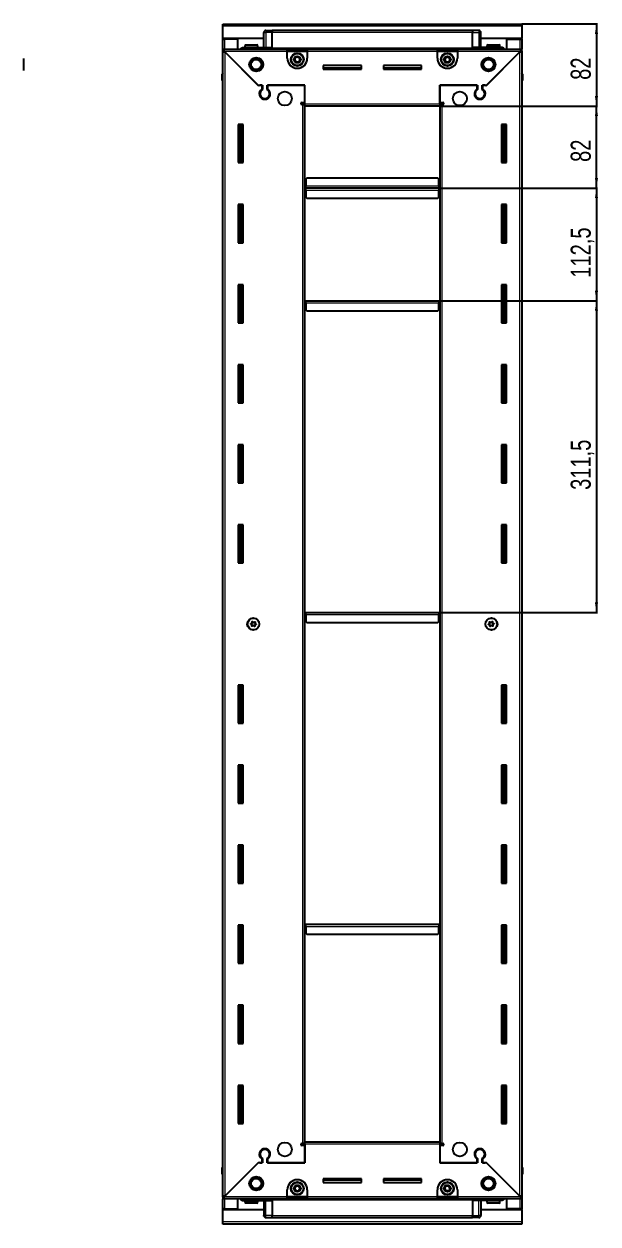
# Model space of a CAD drawing. Header units: millimetres. Extents: x 1770 to 5230, y -1720 to 2043.
# Drawn here: x 4656 to 5230, y 683 to 1882 of the extents above; entities that cross this region are included whole.
import ezdxf

# ---------------------------------------------------------------- set-up
doc = ezdxf.new("R2010")
doc.units = ezdxf.units.MM
doc.layers.add('FORMAT', color=7, linetype='Continuous')
doc.styles.add('SLDTEXTSTYLE0', font='TXT', dxfattribs={"width": 0.75})
doc.dimstyles.new('SLDDIMSTYLE0', dxfattribs={"dimtxt": 20, "dimasz": 10, "dimexe": 0, "dimexo": 0.0625, "dimgap": 5, "dimtad": 2, "dimdec": 1, "dimrnd": 1e-09, "dimzin": 12, "dimdsep": 46, "dimtxsty": 'SLDTEXTSTYLE0', "dimsah": 1, "dimcen": 0.09, "dimadec": 0, "dimazin": 3, "dimtfac": 1, "dimtofl": 0, "dimtmove": 0, "dimatfit": 3, "dimfxl": 0, "dimfrac": 2, "dimtolj": 1, "dimtzin": 12, "dimarcsym": 0})

# ---------------------------------------------------------------- blocks, each defined once
blk = doc.blocks.new('_D_6')
at = {"layer": 'FORMAT'}
for p, q in [((5153.6, 1882.1), (5229, 1882.1)), ((5228, 1882.1), (5228, 1800.1)), ((5071.6, 1800.1), (5229, 1800.1))]:
    blk.add_line(p, q, dxfattribs=at)
for points in [[(5228, 1882.1), (5226.5, 1872.1), (5229.6, 1872.1)], [(5228, 1800.1), (5229.6, 1810.1), (5226.5, 1810.1)]]:
    blk.add_solid(points, dxfattribs=at)
at = {"layer": 'FORMAT', "insert": (5202.3, 1826.3), "char_height": 20, "attachment_point": 1, "rotation": 90, "style": 'SLDTEXTSTYLE0'}
blk.add_mtext('82', dxfattribs=at)
blk = doc.blocks.new('_D_7')
at = {"layer": 'FORMAT'}
for p, q in [((5071.6, 1800.1), (5229, 1800.1)), ((5228, 1718.1), (5228, 1800.1)), ((5070.6, 1718.1), (5229, 1718.1))]:
    blk.add_line(p, q, dxfattribs=at)
for points in [[(5228, 1800.1), (5226.5, 1790.1), (5229.6, 1790.1)], [(5228, 1718.1), (5229.6, 1728.1), (5226.5, 1728.1)]]:
    blk.add_solid(points, dxfattribs=at)
at = {"layer": 'FORMAT', "insert": (5202.3, 1744.3), "char_height": 20, "attachment_point": 1, "rotation": 90, "style": 'SLDTEXTSTYLE0'}
blk.add_mtext('82', dxfattribs=at)
blk = doc.blocks.new('_D_8')
at = {"layer": 'FORMAT'}
for p, q in [((5070.6, 1718.1), (5229, 1718.1)), ((5228, 1718.1), (5228, 1605.6)), ((5070.6, 1605.6), (5229, 1605.6))]:
    blk.add_line(p, q, dxfattribs=at)
for points in [[(5228, 1718.1), (5226.5, 1708.1), (5229.6, 1708.1)], [(5228, 1605.6), (5229.6, 1615.6), (5226.5, 1615.6)]]:
    blk.add_solid(points, dxfattribs=at)
at = {"layer": 'FORMAT', "insert": (5202.3, 1628.6), "char_height": 20, "attachment_point": 1, "rotation": 90, "style": 'SLDTEXTSTYLE0'}
blk.add_mtext('112,5', dxfattribs=at)
blk = doc.blocks.new('_D_9')
at = {"layer": 'FORMAT'}
for p, q in [((5070.6, 1605.6), (5229, 1605.6)), ((5228, 1605.6), (5228, 1294.1)), ((5070.6, 1294.1), (5229, 1294.1))]:
    blk.add_line(p, q, dxfattribs=at)
for points in [[(5228, 1605.6), (5226.5, 1595.6), (5229.6, 1595.6)], [(5228, 1294.1), (5229.6, 1304.1), (5226.5, 1304.1)]]:
    blk.add_solid(points, dxfattribs=at)
at = {"layer": 'FORMAT', "insert": (5202.3, 1416.6), "char_height": 20, "attachment_point": 1, "rotation": 90, "style": 'SLDTEXTSTYLE0'}
blk.add_mtext('311,5', dxfattribs=at)

msp = doc.modelspace()

# ---------------------------------------------------------------- linework, layer by layer
at = {"color": 7, "linetype": 'Continuous', "lineweight": 25}
for p, q in [((4854.55, 1879.99), (4854.55, 1882.09)), ((4854.55, 1882.09), (5153.55, 1882.09)), ((4854.55, 1867.59), (4854.55, 1879.99)), ((4895.55, 1858.59), (4895.55, 1873.59)), ((4896.22, 1875.09), (4896.22, 1875.09)), ((4897.55, 1875.59), (4904.05, 1875.59)), ((4897.55, 1875.59), (4904.05, 1875.59)), ((4904.05, 1875.59), (4904.05, 1875.59)), ((4904.05, 1875.59), (4904.05, 1875.59)), ((4904.05, 1875.59), (4904.05, 1873.59)), ((5104.05, 1875.44), (4904.05, 1875.44)), ((4904.05, 1858.59), (4904.05, 1873.59)), ((5104.05, 1875.59), (5104.05, 1875.59)), ((5110.55, 1875.59), (5104.05, 1875.59)), ((5110.55, 1875.59), (5104.05, 1875.59)), ((5104.05, 1875.59), (5104.05, 1873.59)), ((5104.05, 1858.59), (5104.05, 1873.59)), ((5112.55, 1873.59), (5112.55, 1873.59)), ((5112.55, 1858.59), (5112.55, 1873.59)), ((5153.55, 1882.09), (5153.55, 1879.99)), ((5153.55, 1879.99), (5153.55, 1867.59)), ((4895.55, 1867.59), (4854.55, 1867.59)), ((4854.55, 1867.09), (4854.55, 1867.59)), ((4854.55, 1867.09), (4856.65, 1867.09)), ((4854.55, 1856.84), (4854.55, 1867.09)), ((4856.05, 1867.09), (4856.05, 1867.59)), ((4869.55, 1867.09), (4856.65, 1867.09)), ((4869.55, 1856.84), (4869.55, 1867.09)), ((4875.05, 1858.59), (4904.05, 1858.59)), ((4876.55, 1860.49), (4876.55, 1858.59)), ((4877.35, 1861.29), (4888.75, 1861.29)), ((4889.55, 1858.59), (4889.55, 1860.49)), ((4903.97, 1856.84), (4904.05, 1858.56)), ((4904.05, 1858.59), (4904.05, 1858.09)), ((5104.05, 1858.59), (5104.05, 1858.09)), ((5133.05, 1858.59), (5104.05, 1858.59)), ((5104.05, 1858.56), (5104.12, 1856.84)), ((5153.55, 1867.59), (5112.55, 1867.59)), ((5118.55, 1860.49), (5118.55, 1858.59)), ((5119.35, 1861.29), (5130.75, 1861.29)), ((5131.55, 1858.59), (5131.55, 1860.49)), ((5138.55, 1856.84), (5138.55, 1867.09)), ((5138.55, 1867.09), (5151.45, 1867.09)), ((5151.45, 1867.09), (5153.55, 1867.09)), ((5152.05, 1867.09), (5152.05, 1867.59)), ((5153.55, 1867.09), (5153.55, 1867.59)), ((5153.55, 1867.09), (5153.55, 1856.84)), ((4655.87, 1835.59), (4655.87, 1847.59)), ((4854.55, 1855.34), (4854.55, 1856.84)), ((4854.55, 1856.84), (4855.55, 1856.84)), ((4854.55, 1854.84), (4854.55, 1855.34)), ((4854.55, 1855.34), (4855.55, 1855.34)), ((4854.55, 710.34), (4854.55, 1854.84)), ((4856.05, 1854.84), (4854.55, 1854.84)), ((4855.55, 1855.34), (4855.55, 1856.84)), ((4855.55, 1856.84), (4919.05, 1856.84)), ((4856.15, 1854.74), (4890.05, 1820.84)), ((4890.75, 1820.14), (4856.65, 1854.24)), ((4904.05, 1857.44), (5104.05, 1857.44)), ((4919.05, 1854.74), (4919.05, 1856.84)), ((4919.05, 1856.84), (4939.05, 1856.84)), ((4919.05, 1855.34), (4939.05, 1855.34)), ((4919.05, 1847.84), (4919.05, 1854.74)), ((4939.05, 1856.84), (5069.05, 1856.84)), ((4939.05, 1856.84), (4939.05, 1854.74)), ((4939.05, 1854.74), (4939.05, 1847.84)), ((5069.05, 1854.74), (5069.05, 1856.84)), ((5069.05, 1856.84), (5089.05, 1856.84)), ((5069.05, 1855.34), (5089.05, 1855.34)), ((5069.05, 1847.84), (5069.05, 1854.74)), ((5089.05, 1856.84), (5152.55, 1856.84)), ((5089.05, 1856.84), (5089.05, 1854.74)), ((5089.05, 1854.74), (5089.05, 1847.84)), ((5151.45, 1854.24), (5117.35, 1820.14)), ((5118.05, 1820.84), (5151.95, 1854.74)), ((5152.05, 1854.84), (5153.55, 1854.84)), ((5152.55, 1855.34), (5152.55, 1856.84)), ((5152.55, 1856.84), (5153.55, 1856.84)), ((5152.55, 1855.34), (5153.55, 1855.34)), ((5153.55, 1855.34), (5153.55, 1856.84)), ((5153.55, 1855.34), (5153.55, 1854.84)), ((5153.55, 1854.84), (5153.55, 710.34)), ((4993.05, 1840.59), (4955.05, 1840.59)), ((4955.05, 1840.59), (4955.05, 1837.09)), ((4993.05, 1837.84), (4955.05, 1837.84)), ((4955.05, 1837.09), (4993.05, 1837.09)), ((4993.05, 1837.09), (4993.05, 1840.59)), ((5053.05, 1840.59), (5015.05, 1840.59)), ((5015.05, 1840.59), (5015.05, 1837.09)), ((5053.05, 1837.84), (5015.05, 1837.84)), ((5015.05, 1837.09), (5053.05, 1837.09)), ((5053.05, 1837.09), (5053.05, 1840.59)), ((4854.05, 1832.09), (4854.05, 1825.59)), ((4854.05, 1825.59), (4854.05, 1832.09)), ((4854.05, 1825.59), (4854.05, 1825.59)), ((4854.55, 1825.59), (4854.05, 1825.59)), ((4854.2, 1825.59), (4854.2, 739.59)), ((5153.55, 1833.42), (5153.55, 1833.42)), ((5153.55, 1825.59), (5154.05, 1825.59)), ((5153.9, 739.59), (5153.9, 1825.59)), ((5154.05, 1832.09), (5154.05, 1825.59)), ((5154.05, 1825.59), (5154.05, 1832.09)), ((5154.05, 1825.59), (5154.05, 1825.59)), ((5154.05, 1825.59), (5154.05, 1825.59)), ((4890.05, 1820.84), (4894.25, 1820.84)), ((4891.45, 1820.84), (4890.75, 1820.14)), ((4893.55, 1820.84), (4891.45, 1820.84)), ((4893.55, 1820.84), (4893.55, 1816.95)), ((4894.25, 1820.84), (4894.25, 1816.56)), ((4898.85, 1820.84), (4936.55, 1820.84)), ((4898.85, 1816.56), (4898.85, 1820.84)), ((4899.55, 1816.95), (4899.55, 1820.84)), ((4936.55, 1820.84), (4899.55, 1820.84)), ((4936.55, 1803.59), (4936.55, 1820.84)), ((4936.55, 1802.19), (4936.55, 1820.84)), ((5071.55, 1820.84), (5071.55, 1803.59)), ((5108.55, 1820.84), (5071.55, 1820.84)), ((5071.55, 1820.84), (5109.25, 1820.84)), ((5071.55, 1802.19), (5071.55, 1820.84)), ((5108.55, 1820.84), (5108.55, 1816.95)), ((5109.25, 1820.84), (5109.25, 1816.56)), ((5113.85, 1820.84), (5118.05, 1820.84)), ((5113.85, 1816.56), (5113.85, 1820.84)), ((5116.65, 1820.84), (5114.55, 1820.84)), ((5114.55, 1816.95), (5114.55, 1820.84)), ((5117.35, 1820.14), (5116.65, 1820.84)), ((4894.55, 1807.98), (4894.55, 1807.22)), ((4933.7, 1803.59), (4936.55, 1803.59)), ((4934.45, 1801.59), (4933.7, 1801.59)), ((4934.45, 1801.59), (4936.55, 1801.59)), ((4936.55, 1802.59), (4934.55, 1802.59)), ((4934.55, 1802.59), (4934.55, 1801.59)), ((4936.55, 1800.09), (4936.55, 1802.19)), ((4936.55, 765.09), (4936.55, 1800.09)), ((5071.55, 1800.09), (4936.55, 1800.09)), ((5071.55, 1803.59), (5074.4, 1803.59)), ((5073.55, 1802.59), (5071.55, 1802.59)), ((5071.55, 1802.19), (5071.55, 1800.09)), ((5071.55, 1801.59), (5073.65, 1801.59)), ((5071.55, 1800.09), (5071.55, 765.09)), ((5073.55, 1801.59), (5073.55, 1802.59)), ((5074.4, 1801.59), (5073.65, 1801.59)), ((5113.55, 1807.98), (5113.55, 1807.22)), ((4875.05, 1781.59), (4870.05, 1781.59)), ((4870.05, 1781.59), (4870.05, 1743.59)), ((4872.2, 1743.59), (4872.2, 1781.59)), ((4873.99, 1743.59), (4873.99, 1781.59)), ((4874.02, 1743.59), (4874.02, 1781.59)), ((4875.05, 1743.59), (4875.05, 1781.59)), ((5133.05, 1781.59), (5133.05, 1743.59)), ((5138.05, 1781.59), (5133.05, 1781.59)), ((5134.07, 1781.59), (5134.07, 1743.59)), ((5134.1, 1781.59), (5134.1, 1743.59)), ((5135.9, 1781.59), (5135.9, 1743.59)), ((5138.05, 1743.59), (5138.05, 1781.59)), ((4870.05, 1743.59), (4875.05, 1743.59)), ((5133.05, 1743.59), (5138.05, 1743.59)), ((4938.55, 1728.09), (4937.55, 1727.09)), ((4937.55, 1727.09), (4937.55, 1720.19)), ((5069.55, 1728.09), (4938.55, 1728.09)), ((5070.55, 1727.09), (5069.55, 1728.09)), ((5070.55, 1720.19), (5070.55, 1727.09)), ((4937.3, 1718.09), (4936.55, 1718.09)), ((4937.55, 1720.94), (4937.3, 1720.94)), ((4937.3, 1720.94), (4937.3, 1718.09)), ((4937.3, 1718.09), (4937.3, 1715.24)), ((4937.3, 1715.24), (4937.55, 1715.24)), ((4937.55, 1718.09), (4937.55, 1720.19)), ((4937.55, 1715.99), (4937.55, 1718.09)), ((5070.55, 1718.09), (4937.55, 1718.09)), ((4937.55, 1715.99), (4937.55, 1709.09)), ((5070.8, 1720.94), (5070.55, 1720.94)), ((5070.55, 1720.19), (5070.55, 1718.09)), ((5070.55, 1718.09), (5070.55, 1715.99)), ((5070.55, 1709.09), (5070.55, 1715.99)), ((5070.55, 1715.24), (5070.8, 1715.24)), ((5070.8, 1718.09), (5070.8, 1720.94)), ((5070.8, 1715.24), (5070.8, 1718.09)), ((5071.55, 1718.09), (5070.8, 1718.09)), ((4937.55, 1709.09), (4938.55, 1708.09)), ((4938.55, 1708.09), (5069.55, 1708.09)), ((5069.55, 1708.09), (5070.55, 1709.09)), ((4875.05, 1701.59), (4870.05, 1701.59)), ((4870.05, 1701.59), (4870.05, 1663.59)), ((4872.2, 1663.59), (4872.2, 1701.59)), ((4873.99, 1663.59), (4873.99, 1701.59)), ((4874.02, 1663.59), (4874.02, 1701.59)), ((4875.05, 1663.59), (4875.05, 1701.59)), ((5133.05, 1701.59), (5133.05, 1663.59)), ((5138.05, 1701.59), (5133.05, 1701.59)), ((5134.07, 1701.59), (5134.07, 1663.59)), ((5134.1, 1701.59), (5134.1, 1663.59)), ((5135.9, 1701.59), (5135.9, 1663.59)), ((5138.05, 1663.59), (5138.05, 1701.59)), ((4870.05, 1663.59), (4875.05, 1663.59)), ((5133.05, 1663.59), (5138.05, 1663.59)), ((4875.05, 1621.59), (4870.05, 1621.59)), ((4870.05, 1621.59), (4870.05, 1583.59)), ((4872.2, 1583.59), (4872.2, 1621.59)), ((4873.99, 1583.59), (4873.99, 1621.59)), ((4874.02, 1583.59), (4874.02, 1621.59)), ((4875.05, 1583.59), (4875.05, 1621.59)), ((5133.05, 1621.59), (5133.05, 1583.59)), ((5138.05, 1621.59), (5133.05, 1621.59)), ((5134.07, 1621.59), (5134.07, 1583.59)), ((5134.1, 1621.59), (5134.1, 1583.59)), ((5135.9, 1621.59), (5135.9, 1583.59)), ((5138.05, 1583.59), (5138.05, 1621.59)), ((4936.55, 1605.59), (4937.3, 1605.59)), ((4937.3, 1605.59), (4937.3, 1602.74)), ((4937.3, 1602.74), (4937.55, 1602.74)), ((4937.55, 1603.49), (4937.55, 1605.59)), ((4937.55, 1605.59), (5070.55, 1605.59)), ((4937.55, 1603.49), (4937.55, 1596.59)), ((4937.55, 1596.59), (4938.55, 1595.59)), ((4938.55, 1595.59), (5069.55, 1595.59)), ((5069.55, 1595.59), (5070.55, 1596.59)), ((5070.55, 1605.59), (5070.55, 1603.49)), ((5070.55, 1596.59), (5070.55, 1603.49)), ((5070.55, 1602.74), (5070.8, 1602.74)), ((5070.8, 1602.74), (5070.8, 1605.59)), ((5070.8, 1605.59), (5071.55, 1605.59)), ((4870.05, 1583.59), (4875.05, 1583.59)), ((5133.05, 1583.59), (5138.05, 1583.59)), ((4875.05, 1541.59), (4870.05, 1541.59)), ((4870.05, 1541.59), (4870.05, 1503.59)), ((4872.2, 1503.59), (4872.2, 1541.59)), ((4873.99, 1503.59), (4873.99, 1541.59)), ((4874.02, 1503.59), (4874.02, 1541.59)), ((4875.05, 1503.59), (4875.05, 1541.59)), ((5133.05, 1541.59), (5133.05, 1503.59)), ((5138.05, 1541.59), (5133.05, 1541.59)), ((5134.07, 1541.59), (5134.07, 1503.59)), ((5134.1, 1541.59), (5134.1, 1503.59)), ((5135.9, 1541.59), (5135.9, 1503.59)), ((5138.05, 1503.59), (5138.05, 1541.59)), ((4870.05, 1503.59), (4875.05, 1503.59)), ((5133.05, 1503.59), (5138.05, 1503.59)), ((4875.05, 1461.59), (4870.05, 1461.59)), ((4870.05, 1461.59), (4870.05, 1423.59)), ((4872.2, 1423.59), (4872.2, 1461.59)), ((4873.99, 1423.59), (4873.99, 1461.59)), ((4874.02, 1423.59), (4874.02, 1461.59)), ((4875.05, 1423.59), (4875.05, 1461.59)), ((5133.05, 1461.59), (5133.05, 1423.59)), ((5138.05, 1461.59), (5133.05, 1461.59)), ((5134.07, 1461.59), (5134.07, 1423.59)), ((5134.1, 1461.59), (5134.1, 1423.59)), ((5135.9, 1461.59), (5135.9, 1423.59)), ((5138.05, 1423.59), (5138.05, 1461.59)), ((4870.05, 1423.59), (4875.05, 1423.59)), ((5133.05, 1423.59), (5138.05, 1423.59)), ((4875.05, 1381.59), (4870.05, 1381.59)), ((4870.05, 1381.59), (4870.05, 1343.59)), ((4872.2, 1343.59), (4872.2, 1381.59)), ((4873.99, 1343.59), (4873.99, 1381.59)), ((4874.02, 1343.59), (4874.02, 1381.59)), ((4875.05, 1343.59), (4875.05, 1381.59)), ((5133.05, 1381.59), (5133.05, 1343.59)), ((5138.05, 1381.59), (5133.05, 1381.59)), ((5134.07, 1381.59), (5134.07, 1343.59)), ((5134.1, 1381.59), (5134.1, 1343.59)), ((5135.9, 1381.59), (5135.9, 1343.59)), ((5138.05, 1343.59), (5138.05, 1381.59)), ((4870.05, 1343.59), (4875.05, 1343.59)), ((5133.05, 1343.59), (5138.05, 1343.59)), ((4936.55, 1294.09), (4937.3, 1294.09)), ((4937.3, 1294.09), (4937.3, 1291.24)), ((4937.3, 1291.24), (4937.55, 1291.24)), ((4937.55, 1291.99), (4937.55, 1294.09)), ((4937.55, 1294.09), (5070.55, 1294.09)), ((4937.55, 1291.99), (4937.55, 1285.09)), ((4937.55, 1285.09), (4938.55, 1284.09)), ((4938.55, 1284.09), (5069.55, 1284.09)), ((5069.55, 1284.09), (5070.55, 1285.09)), ((5070.55, 1294.09), (5070.55, 1291.99)), ((5070.55, 1285.09), (5070.55, 1291.99)), ((5070.55, 1291.24), (5070.8, 1291.24)), ((5070.8, 1291.24), (5070.8, 1294.09)), ((5070.8, 1294.09), (5071.55, 1294.09)), ((4875.05, 1221.59), (4870.05, 1221.59)), ((4870.05, 1221.59), (4870.05, 1183.59)), ((4872.2, 1183.59), (4872.2, 1221.59)), ((4873.99, 1183.59), (4873.99, 1221.59)), ((4874.02, 1183.59), (4874.02, 1221.59)), ((4875.05, 1183.59), (4875.05, 1221.59)), ((5133.05, 1221.59), (5133.05, 1183.59)), ((5138.05, 1221.59), (5133.05, 1221.59)), ((5134.07, 1221.59), (5134.07, 1183.59)), ((5134.1, 1221.59), (5134.1, 1183.59)), ((5135.9, 1221.59), (5135.9, 1183.59)), ((5138.05, 1183.59), (5138.05, 1221.59)), ((4870.05, 1183.59), (4875.05, 1183.59)), ((5133.05, 1183.59), (5138.05, 1183.59)), ((4875.05, 1141.59), (4870.05, 1141.59)), ((4870.05, 1141.59), (4870.05, 1103.59)), ((4872.2, 1103.59), (4872.2, 1141.59)), ((4873.99, 1103.59), (4873.99, 1141.59)), ((4874.02, 1103.59), (4874.02, 1141.59)), ((4875.05, 1103.59), (4875.05, 1141.59)), ((5133.05, 1141.59), (5133.05, 1103.59)), ((5138.05, 1141.59), (5133.05, 1141.59)), ((5134.07, 1141.59), (5134.07, 1103.59)), ((5134.1, 1141.59), (5134.1, 1103.59)), ((5135.9, 1141.59), (5135.9, 1103.59)), ((5138.05, 1103.59), (5138.05, 1141.59)), ((4870.05, 1103.59), (4875.05, 1103.59)), ((5133.05, 1103.59), (5138.05, 1103.59)), ((4875.05, 1061.59), (4870.05, 1061.59)), ((4870.05, 1061.59), (4870.05, 1023.59)), ((4872.2, 1023.59), (4872.2, 1061.59)), ((4873.99, 1023.59), (4873.99, 1061.59)), ((4874.02, 1023.59), (4874.02, 1061.59)), ((4875.05, 1023.59), (4875.05, 1061.59)), ((5133.05, 1061.59), (5133.05, 1023.59)), ((5138.05, 1061.59), (5133.05, 1061.59)), ((5134.07, 1061.59), (5134.07, 1023.59)), ((5134.1, 1061.59), (5134.1, 1023.59)), ((5135.9, 1061.59), (5135.9, 1023.59)), ((5138.05, 1023.59), (5138.05, 1061.59)), ((4870.05, 1023.59), (4875.05, 1023.59)), ((5133.05, 1023.59), (5138.05, 1023.59)), ((4875.05, 981.59), (4870.05, 981.59)), ((4870.05, 981.59), (4870.05, 943.59)), ((4872.2, 943.59), (4872.2, 981.59)), ((4873.99, 943.59), (4873.99, 981.59)), ((4874.02, 943.59), (4874.02, 981.59)), ((4875.05, 943.59), (4875.05, 981.59)), ((4936.55, 982.59), (4937.3, 982.59)), ((4937.3, 982.59), (4937.3, 979.74)), ((4937.3, 979.74), (4937.55, 979.74)), ((4937.55, 980.49), (4937.55, 982.59)), ((4937.55, 982.59), (5070.55, 982.59)), ((4937.55, 980.49), (4937.55, 973.59)), ((4937.55, 973.59), (4938.55, 972.59)), ((4938.55, 972.59), (5069.55, 972.59)), ((5069.55, 972.59), (5070.55, 973.59)), ((5070.55, 982.59), (5070.55, 980.49)), ((5070.55, 973.59), (5070.55, 980.49)), ((5070.55, 979.74), (5070.8, 979.74)), ((5070.8, 979.74), (5070.8, 982.59)), ((5070.8, 982.59), (5071.55, 982.59)), ((5133.05, 981.59), (5133.05, 943.59)), ((5138.05, 981.59), (5133.05, 981.59)), ((5134.07, 981.59), (5134.07, 943.59)), ((5134.1, 981.59), (5134.1, 943.59)), ((5135.9, 981.59), (5135.9, 943.59)), ((5138.05, 943.59), (5138.05, 981.59)), ((4870.05, 943.59), (4875.05, 943.59)), ((5133.05, 943.59), (5138.05, 943.59)), ((4875.05, 901.59), (4870.05, 901.59)), ((4870.05, 901.59), (4870.05, 863.59)), ((4872.2, 863.59), (4872.2, 901.59)), ((4873.99, 863.59), (4873.99, 901.59)), ((4874.02, 863.59), (4874.02, 901.59)), ((4875.05, 863.59), (4875.05, 901.59)), ((5133.05, 901.59), (5133.05, 863.59)), ((5138.05, 901.59), (5133.05, 901.59)), ((5134.07, 901.59), (5134.07, 863.59)), ((5134.1, 901.59), (5134.1, 863.59)), ((5135.9, 901.59), (5135.9, 863.59)), ((5138.05, 863.59), (5138.05, 901.59)), ((4870.05, 863.59), (4875.05, 863.59)), ((5133.05, 863.59), (5138.05, 863.59)), ((4875.05, 821.59), (4870.05, 821.59)), ((4870.05, 821.59), (4870.05, 783.59)), ((4872.2, 783.59), (4872.2, 821.59)), ((4873.99, 783.59), (4873.99, 821.59)), ((4874.02, 783.59), (4874.02, 821.59)), ((4875.05, 783.59), (4875.05, 821.59)), ((5133.05, 821.59), (5133.05, 783.59)), ((5138.05, 821.59), (5133.05, 821.59)), ((5134.07, 821.59), (5134.07, 783.59)), ((5134.1, 821.59), (5134.1, 783.59)), ((5135.9, 821.59), (5135.9, 783.59)), ((5138.05, 783.59), (5138.05, 821.59)), ((4870.05, 783.59), (4875.05, 783.59)), ((5133.05, 783.59), (5138.05, 783.59)), ((4894.55, 757.97), (4894.55, 757.21)), ((4933.7, 763.59), (4934.45, 763.59)), ((4936.55, 761.59), (4933.7, 761.59)), ((4936.55, 763.59), (4934.45, 763.59)), ((4934.55, 763.59), (4934.55, 762.59)), ((4934.55, 762.59), (4936.55, 762.59)), ((4936.55, 765.09), (5071.55, 765.09)), ((4936.55, 762.99), (4936.55, 765.09)), ((4936.55, 762.99), (4936.55, 744.34)), ((4936.55, 744.34), (4936.55, 761.59)), ((5071.55, 765.09), (5071.55, 762.99)), ((5073.65, 763.59), (5071.55, 763.59)), ((5071.55, 762.99), (5071.55, 744.34)), ((5071.55, 762.59), (5073.55, 762.59)), ((5071.55, 761.59), (5071.55, 744.34)), ((5074.4, 761.59), (5071.55, 761.59)), ((5073.55, 762.59), (5073.55, 763.59)), ((5073.65, 763.59), (5074.4, 763.59)), ((5113.55, 757.97), (5113.55, 757.21)), ((4890.05, 744.34), (4856.15, 710.44)), ((4856.65, 710.94), (4890.75, 745.04)), ((4894.25, 744.34), (4890.05, 744.34)), ((4890.75, 745.04), (4891.45, 744.34)), ((4891.45, 744.34), (4893.55, 744.34)), ((4893.55, 748.23), (4893.55, 744.34)), ((4894.25, 748.63), (4894.25, 744.34)), ((4898.85, 744.34), (4898.85, 748.63)), ((4936.55, 744.34), (4898.85, 744.34)), ((4899.55, 744.34), (4899.55, 748.23)), ((4899.55, 744.34), (4936.55, 744.34)), ((5071.55, 744.34), (5108.55, 744.34)), ((5109.25, 744.34), (5071.55, 744.34)), ((5108.55, 748.23), (5108.55, 744.34)), ((5109.25, 748.63), (5109.25, 744.34)), ((5113.85, 744.34), (5113.85, 748.63)), ((5118.05, 744.34), (5113.85, 744.34)), ((5114.55, 744.34), (5114.55, 748.23)), ((5114.55, 744.34), (5116.65, 744.34)), ((5116.65, 744.34), (5117.35, 745.04)), ((5117.35, 745.04), (5151.45, 710.94)), ((5151.95, 710.44), (5118.05, 744.34)), ((4854.05, 733.09), (4854.05, 739.59)), ((4854.05, 739.59), (4854.05, 739.59)), ((4854.05, 739.59), (4854.05, 739.59)), ((4854.05, 739.59), (4854.05, 733.09)), ((4854.55, 739.59), (4854.05, 739.59)), ((4854.55, 731.77), (4854.55, 731.77)), ((5153.55, 739.59), (5154.05, 739.59)), ((5154.05, 739.59), (5154.05, 739.59)), ((5154.05, 733.09), (5154.05, 739.59)), ((5154.05, 739.59), (5154.05, 733.09)), ((4993.05, 728.09), (4955.05, 728.09)), ((4955.05, 728.09), (4955.05, 724.59)), ((4955.05, 727.34), (4993.05, 727.34)), ((4955.05, 724.59), (4993.05, 724.59)), ((4993.05, 724.59), (4993.05, 728.09)), ((5053.05, 728.09), (5015.05, 728.09)), ((5015.05, 728.09), (5015.05, 724.59)), ((5015.05, 727.34), (5053.05, 727.34)), ((5015.05, 724.59), (5053.05, 724.59)), ((5053.05, 724.59), (5053.05, 728.09)), ((4854.55, 709.84), (4854.55, 710.34)), ((4856.05, 710.34), (4854.55, 710.34)), ((4854.55, 709.84), (4854.55, 708.34)), ((4855.55, 709.84), (4854.55, 709.84)), ((4854.55, 698.09), (4854.55, 708.34)), ((4855.55, 708.34), (4854.55, 708.34)), ((4855.55, 709.84), (4855.55, 708.34)), ((4919.05, 708.34), (4855.55, 708.34)), ((4869.55, 698.09), (4869.55, 708.34)), ((4904.05, 706.63), (4903.97, 708.34)), ((5104.05, 707.74), (4904.05, 707.74)), ((4919.05, 710.44), (4919.05, 717.34)), ((4919.05, 708.34), (4919.05, 710.44)), ((4939.05, 709.84), (4919.05, 709.84)), ((4939.05, 708.34), (4919.05, 708.34)), ((4939.05, 717.34), (4939.05, 710.44)), ((4939.05, 710.44), (4939.05, 708.34)), ((5069.05, 708.34), (4939.05, 708.34)), ((5069.05, 710.44), (5069.05, 717.34)), ((5069.05, 708.34), (5069.05, 710.44)), ((5089.05, 709.84), (5069.05, 709.84)), ((5089.05, 708.34), (5069.05, 708.34)), ((5089.05, 717.34), (5089.05, 710.44)), ((5089.05, 710.44), (5089.05, 708.34)), ((5152.55, 708.34), (5089.05, 708.34)), ((5104.12, 708.34), (5104.05, 706.63)), ((5138.55, 698.09), (5138.55, 708.34)), ((5152.05, 710.34), (5153.55, 710.34)), ((5152.55, 709.84), (5152.55, 708.34)), ((5153.55, 709.84), (5152.55, 709.84)), ((5153.55, 708.34), (5152.55, 708.34)), ((5153.55, 710.34), (5153.55, 709.84)), ((5153.55, 709.84), (5153.55, 708.34)), ((5153.55, 708.34), (5153.55, 698.09)), ((4856.65, 698.09), (4854.55, 698.09)), ((4854.55, 697.59), (4854.55, 698.09)), ((4854.55, 685.19), (4854.55, 697.59)), ((4854.55, 697.59), (4895.55, 697.59)), ((4856.05, 697.59), (4856.05, 698.09)), ((4856.65, 698.09), (4869.55, 698.09)), ((4875.05, 706.59), (4904.05, 706.59)), ((4876.55, 706.59), (4876.55, 704.69)), ((4881.12, 703.89), (4877.35, 703.89)), ((4888.75, 703.89), (4881.12, 703.89)), ((4889.55, 704.69), (4889.55, 706.59)), ((4895.55, 706.59), (4895.55, 691.59)), ((4904.05, 706.59), (4904.05, 707.09)), ((4904.05, 706.59), (4904.05, 691.59)), ((5104.05, 706.59), (5104.05, 707.09)), ((5133.05, 706.59), (5104.05, 706.59)), ((5104.05, 706.59), (5104.05, 691.59)), ((5112.55, 706.59), (5112.55, 691.59)), ((5112.55, 697.59), (5153.55, 697.59)), ((5118.55, 706.59), (5118.55, 704.69)), ((5126.34, 703.89), (5119.35, 703.89)), ((5130.75, 703.89), (5126.34, 703.89)), ((5131.55, 704.69), (5131.55, 706.59)), ((5151.45, 698.09), (5138.55, 698.09)), ((5153.55, 698.09), (5151.45, 698.09)), ((5152.05, 697.59), (5152.05, 698.09)), ((5153.55, 697.59), (5153.55, 698.09)), ((5153.55, 697.59), (5153.55, 685.19)), ((4854.55, 683.09), (4854.55, 685.19)), ((4895.55, 691.59), (4895.55, 691.59)), ((4897.55, 689.59), (4904.05, 689.59)), ((4897.55, 689.59), (4904.05, 689.59)), ((4904.05, 689.59), (4904.05, 691.59)), ((4904.05, 689.74), (5104.05, 689.74)), ((4904.05, 689.59), (4904.05, 689.59)), ((5104.05, 689.59), (5104.05, 691.59)), ((5104.05, 689.59), (5104.05, 689.59)), ((5110.55, 689.59), (5104.05, 689.59)), ((5104.05, 689.59), (5104.05, 689.59)), ((5110.55, 689.59), (5104.05, 689.59)), ((5111.87, 690.09), (5111.87, 690.09)), ((5153.55, 685.19), (5153.55, 683.09)), ((5153.55, 683.09), (4854.55, 683.09))]:
    msp.add_line(p, q, dxfattribs=at)
at = {"color": 8, "linetype": 'Continuous', "lineweight": 18}
for p, q in [((5153.55, 1879.99), (4854.55, 1879.99)), ((4895.55, 1873.59), (4897.55, 1873.59)), ((4897.55, 1875.59), (4897.55, 1873.59)), ((4897.55, 1873.59), (4897.55, 1858.59)), ((4904.05, 1873.59), (4897.55, 1873.59)), ((5104.05, 1873.44), (4904.05, 1873.44)), ((5104.05, 1873.59), (5110.55, 1873.59)), ((5110.55, 1875.59), (5110.55, 1873.59)), ((5112.55, 1873.59), (5110.55, 1873.59)), ((5110.55, 1873.59), (5110.55, 1858.59)), ((4856.65, 1867.09), (4856.65, 1867.59)), ((4856.65, 1856.84), (4856.65, 1867.09)), ((4876.55, 1860.49), (4889.55, 1860.49)), ((5118.55, 1860.49), (5131.55, 1860.49)), ((5151.45, 1867.59), (5151.45, 1867.09)), ((5151.45, 1867.09), (5151.45, 1856.84)), ((4919.05, 1854.74), (4856.15, 1854.74)), ((4856.65, 1854.24), (4856.65, 710.94)), ((5104.05, 1858.09), (4904.05, 1858.09)), ((5104.05, 1856.86), (4904.05, 1856.86)), ((4919.05, 1854.74), (4939.05, 1854.74)), ((5069.05, 1854.74), (4939.05, 1854.74)), ((5069.05, 1854.74), (5089.05, 1854.74)), ((5151.95, 1854.74), (5089.05, 1854.74)), ((5151.45, 710.94), (5151.45, 1854.24)), ((4854.55, 1832.09), (4854.05, 1832.09)), ((5153.55, 1832.09), (5154.05, 1832.09)), ((4934.45, 763.59), (4934.45, 1801.59)), ((4936.55, 1802.19), (5071.55, 1802.19)), ((5073.65, 1801.59), (5073.65, 763.59)), ((4871.55, 1781.59), (4871.55, 1743.59)), ((4872.78, 1781.59), (4872.78, 1743.59)), ((5135.31, 1743.59), (5135.31, 1781.59)), ((5136.55, 1743.59), (5136.55, 1781.59)), ((5070.55, 1720.19), (4937.55, 1720.19)), ((4937.55, 1715.99), (5070.55, 1715.99)), ((4871.55, 1701.59), (4871.55, 1663.59)), ((4872.78, 1701.59), (4872.78, 1663.59)), ((5135.31, 1663.59), (5135.31, 1701.59)), ((5136.55, 1663.59), (5136.55, 1701.59)), ((4871.55, 1621.59), (4871.55, 1583.59)), ((4872.78, 1621.59), (4872.78, 1583.59)), ((5135.31, 1583.59), (5135.31, 1621.59)), ((5136.55, 1583.59), (5136.55, 1621.59)), ((4937.55, 1603.49), (5070.55, 1603.49)), ((4871.55, 1541.59), (4871.55, 1503.59)), ((4872.78, 1541.59), (4872.78, 1503.59)), ((5135.31, 1503.59), (5135.31, 1541.59)), ((5136.55, 1503.59), (5136.55, 1541.59)), ((4871.55, 1461.59), (4871.55, 1423.59)), ((4872.78, 1461.59), (4872.78, 1423.59)), ((5135.31, 1423.59), (5135.31, 1461.59)), ((5136.55, 1423.59), (5136.55, 1461.59)), ((4871.55, 1381.59), (4871.55, 1343.59)), ((4872.78, 1381.59), (4872.78, 1343.59)), ((5135.31, 1343.59), (5135.31, 1381.59)), ((5136.55, 1343.59), (5136.55, 1381.59)), ((4937.55, 1291.99), (5070.55, 1291.99)), ((4871.55, 1221.59), (4871.55, 1183.59)), ((4872.78, 1221.59), (4872.78, 1183.59)), ((5135.31, 1183.59), (5135.31, 1221.59)), ((5136.55, 1183.59), (5136.55, 1221.59)), ((4871.55, 1141.59), (4871.55, 1103.59)), ((4872.78, 1141.59), (4872.78, 1103.59)), ((5135.31, 1103.59), (5135.31, 1141.59)), ((5136.55, 1103.59), (5136.55, 1141.59)), ((4871.55, 1061.59), (4871.55, 1023.59)), ((4872.78, 1061.59), (4872.78, 1023.59)), ((5135.31, 1023.59), (5135.31, 1061.59)), ((5136.55, 1023.59), (5136.55, 1061.59)), ((4871.55, 981.59), (4871.55, 943.59)), ((4872.78, 981.59), (4872.78, 943.59)), ((4937.55, 980.49), (5070.55, 980.49)), ((5135.31, 943.59), (5135.31, 981.59)), ((5136.55, 943.59), (5136.55, 981.59)), ((4871.55, 901.59), (4871.55, 863.59)), ((4872.78, 901.59), (4872.78, 863.59)), ((5135.31, 863.59), (5135.31, 901.59)), ((5136.55, 863.59), (5136.55, 901.59)), ((4871.55, 821.59), (4871.55, 783.59)), ((4872.78, 821.59), (4872.78, 783.59)), ((5135.31, 783.59), (5135.31, 821.59)), ((5136.55, 783.59), (5136.55, 821.59)), ((5071.55, 762.99), (4936.55, 762.99)), ((4854.55, 733.09), (4854.05, 733.09)), ((5153.55, 733.09), (5154.05, 733.09)), ((4856.15, 710.44), (4919.05, 710.44)), ((4856.65, 698.09), (4856.65, 708.34)), ((4904.05, 708.33), (5104.05, 708.33)), ((4939.05, 710.44), (4919.05, 710.44)), ((4939.05, 710.44), (5069.05, 710.44)), ((5089.05, 710.44), (5069.05, 710.44)), ((5089.05, 710.44), (5151.95, 710.44)), ((5151.45, 708.34), (5151.45, 698.09)), ((4856.65, 697.59), (4856.65, 698.09)), ((4880.85, 704.69), (4876.55, 704.69)), ((4889.55, 704.69), (4880.85, 704.69)), ((4897.55, 691.59), (4897.55, 706.59)), ((4904.05, 707.09), (5104.05, 707.09)), ((5110.55, 691.59), (5110.55, 706.59)), ((5126.52, 704.69), (5118.55, 704.69)), ((5131.55, 704.69), (5126.52, 704.69)), ((5151.45, 698.09), (5151.45, 697.59)), ((5153.55, 685.19), (4854.55, 685.19)), ((4895.55, 691.59), (4897.55, 691.59)), ((4897.55, 689.59), (4897.55, 691.59)), ((4904.05, 691.59), (4897.55, 691.59)), ((4904.05, 691.74), (5104.05, 691.74)), ((5104.05, 691.59), (5110.55, 691.59)), ((5112.55, 691.59), (5110.55, 691.59)), ((5110.55, 689.59), (5110.55, 691.59))]:
    msp.add_line(p, q, dxfattribs=at)
at = {"color": 7, "linetype": 'Continuous', "lineweight": 25, "flags": 128}
msp.add_lwpolyline([(4895.69, 690.84), (4895.58, 691.2), (4895.55, 691.59)], dxfattribs=at)
at = {"color": 7, "linetype": 'Continuous', "lineweight": 25}
for centre, radius in [((4888.05, 1841.59), 7), ((4888.05, 1841.59), 6.03), ((4888.05, 1841.59), 5.1), ((4929.05, 1846.59), 6.5), ((4929.05, 1846.59), 3.46), ((5079.05, 1846.59), 6.5), ((5079.05, 1846.59), 3.46), ((5120.05, 1841.59), 7), ((5120.05, 1841.59), 6.02), ((5120.05, 1841.59), 5.1), ((4916.55, 1807.59), 7), ((5091.55, 1807.59), 7), ((4885.05, 1282.59), 6), ((4885.2, 1282.59), 5.79), ((4885.2, 1282.59), 1.85), ((5123.05, 1282.59), 6), ((5122.9, 1282.59), 5.79), ((5122.9, 1282.59), 1.85), ((4916.55, 757.59), 7), ((5091.55, 757.59), 7), ((4888.05, 723.59), 7), ((4888.05, 723.59), 6.03), ((4888.05, 723.59), 5.1), ((4929.05, 718.59), 6.5), ((4929.05, 718.59), 3.46), ((5079.05, 718.59), 6.5), ((5079.05, 718.59), 3.46), ((5120.05, 723.59), 7), ((5120.05, 723.59), 6.03), ((5120.05, 723.59), 5.1)]:
    msp.add_circle(centre, radius, dxfattribs=at)
at = {"color": 8, "linetype": 'Continuous', "lineweight": 18}
for centre in [(4929.05, 1846.59), (5079.05, 1846.59), (4929.05, 718.59), (5079.05, 718.59)]:
    msp.add_circle(centre, 5.7, dxfattribs=at)
at = {"color": 7, "linetype": 'Continuous', "lineweight": 25}
for centre, radius, start, end in [((4897.55, 1873.59), 2, 90, 180), ((4897.55, 1873.59), 2, 131.40962, 180), ((4897.55, 1873.59), 2, 123.94202, 131.40962), ((4897.55, 1873.59), 2, 90, 108.58003), ((5110.55, 1873.59), 2, 0, 90), ((4877.35, 1860.49), 0.8, 90, 180), ((4888.75, 1860.49), 0.8, 0, 90), ((4895.35, 1858.79), 0.2, 270, 0), ((5112.75, 1858.79), 0.2, 180, 270), ((5119.35, 1860.49), 0.8, 90, 180), ((5130.75, 1860.49), 0.8, 0, 90), ((4929.05, 1847.84), 10, 180, 270), ((4929.05, 1846.59), 2.5, 134.01559, 194.01559), ((4929.05, 1846.59), 2.5, 74.01559, 134.01559), ((4929.05, 1847.84), 10, 270, 0), ((4929.05, 1846.59), 2.5, 14.01559, 74.01559), ((4929.05, 1846.59), 2.5, 314.01559, 14.01559), ((5079.05, 1847.84), 10, 180, 270), ((5079.05, 1846.59), 2.5, 160.11158, 220.11158), ((5079.05, 1846.59), 2.5, 100.11158, 160.11158), ((5079.05, 1846.59), 2.5, 40.11158, 100.11158), ((5079.05, 1847.84), 10, 270, 0), ((5079.05, 1846.59), 2.5, 340.11158, 40.11158), ((4929.05, 1846.59), 2.5, 194.01559, 254.01559), ((4929.05, 1846.59), 2.5, 254.01559, 314.01559), ((5079.05, 1846.59), 2.5, 220.11158, 280.11158), ((5079.05, 1846.59), 2.5, 280.11158, 340.11158), ((4856.05, 1832.09), 2, 138.59038, 180), ((5152.05, 1832.09), 2, 33.78451, 41.40962), ((5152.05, 1832.09), 2, 0, 41.40962), ((5152.05, 1832.09), 2, 0, 19.56674), ((4896.55, 1812.34), 5.5, 123.05573, 56.94427), ((4896.55, 1812.34), 4.8, 118.63099, 61.36901), ((5111.55, 1812.34), 5.5, 123.05573, 56.94427), ((5111.55, 1812.34), 4.8, 118.63099, 61.36901), ((4933.7, 1802.59), 1, 90, 270), ((5074.4, 1802.59), 1, 270, 90), ((4896.55, 752.84), 5.5, 303.05573, 236.94427), ((4896.55, 752.84), 4.8, 298.63099, 241.36901), ((4933.7, 762.59), 1, 90, 270), ((5074.4, 762.59), 1, 270, 90), ((5111.55, 752.84), 5.5, 303.05573, 236.94427), ((5111.55, 752.84), 4.8, 298.63099, 241.36901), ((4856.05, 733.09), 2, 180, 199.56674), ((4856.05, 733.09), 2, 180, 221.39416), ((4856.05, 733.09), 2, 213.78451, 221.40962), ((5152.05, 733.09), 2, 318.59038, 0), ((4929.05, 717.34), 10, 90, 180), ((4929.05, 718.59), 2.5, 127.47401, 187.47401), ((4929.05, 718.59), 2.5, 67.47401, 127.47401), ((4929.05, 717.34), 10, 0, 90), ((4929.05, 718.59), 2.5, 7.47401, 67.47401), ((5079.05, 717.34), 10, 90, 180), ((5079.05, 718.59), 2.5, 147.04236, 207.04236), ((5079.05, 718.59), 2.5, 87.04236, 147.04236), ((5079.05, 717.34), 10, 0, 90), ((5079.05, 718.59), 2.5, 27.04236, 87.04236), ((5079.05, 718.59), 2.5, 327.04236, 27.04236), ((4929.05, 718.59), 2.5, 187.47401, 247.47401), ((4929.05, 718.59), 2.5, 247.47401, 307.47401), ((4929.05, 718.59), 2.5, 307.47401, 7.47401), ((5079.05, 718.59), 2.5, 207.04236, 267.04236), ((5079.05, 718.59), 2.5, 267.04236, 327.04236), ((4877.35, 704.69), 0.8, 180, 270), ((4888.75, 704.69), 0.8, 270, 360), ((4895.35, 706.39), 0.2, 0, 90), ((5112.75, 706.39), 0.2, 90, 180), ((5119.35, 704.69), 0.8, 180, 270), ((5130.75, 704.69), 0.8, 270, 0), ((4897.55, 691.59), 2, 180, 270), ((5110.55, 691.59), 2, 270, 0), ((5110.55, 691.59), 2, 311.40962, 360)]:
    msp.add_arc(centre, radius, start, end, dxfattribs=at)
for points, knots in [([(4871.83, 1856.84), (4871.95, 1857.04), (4872.34, 1857.69), (4873.49, 1858.4), (4874.53, 1858.53), (4875.05, 1858.59)], [0, 0, 0, 0, 0.18224985, 0.59112493, 1, 1, 1, 1]), ([(4904.05, 1858.59), (4904.05, 1858.56), (4904.05, 1858.48), (4904.05, 1857.86), (4904.05, 1857.3), (4904.05, 1856.93), (4904.05, 1856.92)], [0, 0, 0, 0, 0.3302662, 0.66053239, 0.99079859, 1, 1, 1, 1]), ([(5104.05, 1858.59), (5104.05, 1858.56), (5104.05, 1858.48), (5104.05, 1857.86), (5104.05, 1857.3), (5104.05, 1856.93), (5104.05, 1856.92)], [0, 0, 0, 0, 0.3302662, 0.6605324, 0.9907986, 1, 1, 1, 1]), ([(5136.26, 1856.84), (5136.14, 1857.04), (5135.75, 1857.69), (5134.6, 1858.4), (5133.56, 1858.53), (5133.05, 1858.59)], [0, 0, 0, 0, 0.1822499, 0.5911249, 1, 1, 1, 1]), ([(4854.55, 1854.84), (4854.57, 1854.8), (4854.62, 1854.71), (4855.02, 1854.57), (4855.58, 1854.44), (4856.16, 1854.33), (4856.52, 1854.27), (4856.65, 1854.24)], [0, 0, 0, 0, 0.2302553, 0.4485219, 0.6667858, 0.8850496, 1, 1, 1, 1]), ([(4856.15, 1854.74), (4856.1, 1855), (4856.01, 1855.49), (4855.88, 1856.13), (4855.75, 1856.6), (4855.64, 1856.82), (4855.57, 1856.84), (4855.55, 1856.84)], [0, 0, 0, 0, 0.2302553, 0.4485219, 0.6667858, 0.8850496, 1, 1, 1, 1]), ([(4926.27, 1847.39), (4926.64, 1847.75), (4927.34, 1848.42), (4928.03, 1849.08), (4928.35, 1849.39)], [0, 0, 0, 0, 0.5346859, 1, 1, 1, 1]), ([(4926.97, 1844.59), (4926.89, 1844.92), (4926.69, 1845.72), (4926.45, 1846.69), (4926.3, 1847.27), (4926.27, 1847.39)], [0, 0, 0, 0, 0.3629006, 0.8668753, 1, 1, 1, 1]), ([(4928.35, 1849.39), (4928.84, 1849.25), (4929.77, 1848.99), (4930.69, 1848.72), (4931.12, 1848.6)], [0, 0, 0, 0, 0.5346859, 1, 1, 1, 1]), ([(4931.12, 1848.6), (4931.15, 1848.48), (4931.3, 1847.9), (4931.54, 1846.93), (4931.74, 1846.13), (4931.82, 1845.8)], [0, 0, 0, 0, 0.1331247, 0.6370994, 1, 1, 1, 1]), ([(5076.2, 1846.09), (5076.25, 1846.2), (5076.45, 1846.77), (5076.79, 1847.7), (5077.07, 1848.48), (5077.19, 1848.8)], [0, 0, 0, 0, 0.13312467, 0.63709944, 1, 1, 1, 1]), ([(5077.19, 1848.8), (5077.69, 1848.89), (5078.64, 1849.06), (5079.59, 1849.23), (5080.03, 1849.31)], [0, 0, 0, 0, 0.53468586, 1, 1, 1, 1]), ([(5080.03, 1849.31), (5080.36, 1848.91), (5080.98, 1848.18), (5081.6, 1847.44), (5081.89, 1847.1)], [0, 0, 0, 0, 0.5346859, 1, 1, 1, 1]), ([(5081.89, 1847.1), (5081.77, 1846.78), (5081.49, 1846), (5081.15, 1845.07), (5080.95, 1844.5), (5080.91, 1844.39)], [0, 0, 0, 0, 0.3629006, 0.8668753, 1, 1, 1, 1]), ([(5151.45, 1854.24), (5151.7, 1854.29), (5152.19, 1854.38), (5152.83, 1854.51), (5153.3, 1854.64), (5153.52, 1854.75), (5153.54, 1854.82), (5153.55, 1854.84)], [0, 0, 0, 0, 0.2302553, 0.4485219, 0.6667858, 0.8850496, 1, 1, 1, 1]), ([(5152.55, 1856.84), (5152.5, 1856.82), (5152.41, 1856.76), (5152.28, 1856.37), (5152.15, 1855.81), (5152.04, 1855.23), (5151.97, 1854.87), (5151.95, 1854.74)], [0, 0, 0, 0, 0.2302553, 0.4485219, 0.6667858, 0.8850496, 1, 1, 1, 1]), ([(4929.75, 1843.79), (4929.25, 1843.93), (4928.32, 1844.2), (4927.4, 1844.46), (4926.97, 1844.59)], [0, 0, 0, 0, 0.5346859, 1, 1, 1, 1]), ([(4931.82, 1845.8), (4931.45, 1845.44), (4930.76, 1844.77), (4930.07, 1844.1), (4929.75, 1843.79)], [0, 0, 0, 0, 0.5346859, 1, 1, 1, 1]), ([(5078.06, 1843.88), (5077.73, 1844.27), (5077.11, 1845.01), (5076.49, 1845.75), (5076.2, 1846.09)], [0, 0, 0, 0, 0.5346859, 1, 1, 1, 1]), ([(5080.91, 1844.39), (5080.4, 1844.3), (5079.45, 1844.13), (5078.5, 1843.96), (5078.06, 1843.88)], [0, 0, 0, 0, 0.5346859, 1, 1, 1, 1]), ([(4886.83, 1284.87), (4886.82, 1284.87), (4886.8, 1284.88), (4886.74, 1284.88), (4886.6, 1284.84), (4886.25, 1284.67), (4885.77, 1284.42), (4885.14, 1284.46), (4884.7, 1284.74), (4884.39, 1284.98), (4884.2, 1285.12), (4884.11, 1285.15), (4884.07, 1285.16), (4884.04, 1285.14), (4884.01, 1285.12), (4883.98, 1285.06), (4883.93, 1284.8), (4883.93, 1284.32), (4883.75, 1283.63), (4883.16, 1283.25), (4882.71, 1283.09), (4882.47, 1282.97), (4882.42, 1282.91), (4882.41, 1282.88), (4882.41, 1282.85), (4882.42, 1282.82), (4882.45, 1282.78), (4882.51, 1282.73), (4882.69, 1282.59), (4883.01, 1282.38), (4883.41, 1282.06), (4883.64, 1281.47), (4883.56, 1280.93), (4883.51, 1280.55), (4883.52, 1280.4), (4883.54, 1280.34), (4883.56, 1280.32), (4883.6, 1280.3), (4883.65, 1280.31), (4883.79, 1280.35), (4884.14, 1280.52), (4884.62, 1280.76), (4885.25, 1280.73), (4885.69, 1280.45), (4886, 1280.21), (4886.19, 1280.07), (4886.28, 1280.04), (4886.32, 1280.03), (4886.36, 1280.04), (4886.38, 1280.07), (4886.41, 1280.13), (4886.46, 1280.39), (4886.46, 1280.87), (4886.64, 1281.56), (4887.24, 1281.94), (4887.68, 1282.1), (4887.92, 1282.22), (4887.97, 1282.27), (4887.98, 1282.3), (4887.98, 1282.33), (4887.97, 1282.37), (4887.94, 1282.4), (4887.89, 1282.46), (4887.7, 1282.6), (4887.38, 1282.8), (4886.99, 1283.13), (4886.75, 1283.72), (4886.83, 1284.25), (4886.88, 1284.64), (4886.88, 1284.79), (4886.85, 1284.85), (4886.84, 1284.86), (4886.83, 1284.87)], [0, 0, 0, 0, 0.0020087, 0.00442, 0.0093647, 0.0255282, 0.0677053, 0.0957862, 0.1246456, 0.1503415, 0.1605194, 0.1633943, 0.1656965, 0.1672448, 0.1688741, 0.1707699, 0.1786058, 0.2119941, 0.2499945, 0.2879948, 0.3213831, 0.329219, 0.3311148, 0.3327441, 0.3342924, 0.3362166, 0.3385353, 0.3413178, 0.349662, 0.3753578, 0.4042173, 0.4322982, 0.4744753, 0.4906388, 0.4966691, 0.49844, 0.5, 0.5020087, 0.50442, 0.5093647, 0.5255282, 0.5677053, 0.5957862, 0.6246456, 0.6503415, 0.6605194, 0.6633943, 0.6656965, 0.6672448, 0.6688741, 0.6707699, 0.6786058, 0.7119941, 0.7499945, 0.7879948, 0.8213831, 0.829219, 0.8311148, 0.8327441, 0.8342924, 0.8362166, 0.8385353, 0.8413178, 0.849662, 0.8753578, 0.9042173, 0.9322982, 0.9744753, 0.9906388, 0.9966691, 0.99844, 1, 1, 1, 1]), ([(5121.26, 1284.87), (5121.25, 1284.86), (5121.23, 1284.84), (5121.22, 1284.78), (5121.21, 1284.64), (5121.27, 1284.25), (5121.34, 1283.72), (5121.11, 1283.13), (5120.71, 1282.8), (5120.38, 1282.59), (5120.19, 1282.45), (5120.13, 1282.38), (5120.11, 1282.34), (5120.11, 1282.3), (5120.12, 1282.27), (5120.17, 1282.22), (5120.41, 1282.1), (5120.86, 1281.94), (5121.45, 1281.56), (5121.63, 1280.87), (5121.63, 1280.39), (5121.68, 1280.13), (5121.71, 1280.07), (5121.74, 1280.04), (5121.77, 1280.03), (5121.8, 1280.03), (5121.84, 1280.05), (5121.92, 1280.08), (5122.1, 1280.21), (5122.4, 1280.45), (5122.84, 1280.73), (5123.47, 1280.76), (5123.95, 1280.52), (5124.3, 1280.35), (5124.45, 1280.3), (5124.51, 1280.31), (5124.54, 1280.32), (5124.56, 1280.35), (5124.58, 1280.41), (5124.58, 1280.55), (5124.53, 1280.93), (5124.45, 1281.47), (5124.69, 1282.06), (5125.08, 1282.38), (5125.41, 1282.6), (5125.61, 1282.74), (5125.67, 1282.81), (5125.68, 1282.85), (5125.68, 1282.88), (5125.67, 1282.91), (5125.62, 1282.97), (5125.38, 1283.09), (5124.94, 1283.25), (5124.34, 1283.63), (5124.16, 1284.32), (5124.16, 1284.8), (5124.11, 1285.06), (5124.08, 1285.12), (5124.06, 1285.14), (5124.03, 1285.15), (5123.99, 1285.15), (5123.95, 1285.14), (5123.87, 1285.1), (5123.69, 1284.97), (5123.39, 1284.73), (5122.95, 1284.46), (5122.32, 1284.42), (5121.84, 1284.67), (5121.49, 1284.84), (5121.34, 1284.88), (5121.29, 1284.88), (5121.27, 1284.87), (5121.26, 1284.87)], [0, 0, 0, 0, 0.0020087, 0.00442, 0.0093647, 0.0255282, 0.0677053, 0.0957862, 0.1246456, 0.1503415, 0.1605194, 0.1633943, 0.1656965, 0.1672448, 0.1688741, 0.1707699, 0.1786058, 0.2119941, 0.2499945, 0.2879948, 0.3213831, 0.329219, 0.3311148, 0.3327441, 0.3342924, 0.3362166, 0.3385353, 0.3413178, 0.349662, 0.3753578, 0.4042173, 0.4322982, 0.4744753, 0.4906388, 0.4966691, 0.49844, 0.5, 0.5020087, 0.50442, 0.5093647, 0.5255282, 0.5677053, 0.5957862, 0.6246456, 0.6503415, 0.6605194, 0.6633943, 0.6656965, 0.6672448, 0.6688741, 0.6707699, 0.6786058, 0.7119941, 0.7499945, 0.7879948, 0.8213831, 0.829219, 0.8311148, 0.8327441, 0.8342924, 0.8362166, 0.8385353, 0.8413178, 0.849662, 0.8753578, 0.9042173, 0.9322982, 0.9744753, 0.9906388, 0.9966691, 0.99844, 1, 1, 1, 1]), ([(4926.38, 719.7), (4926.48, 719.78), (4926.95, 720.14), (4927.74, 720.75), (4928.4, 721.25), (4928.67, 721.46)], [0, 0, 0, 0, 0.1331247, 0.6370994, 1, 1, 1, 1]), ([(4926.75, 716.84), (4926.69, 717.35), (4926.56, 718.31), (4926.44, 719.26), (4926.38, 719.7)], [0, 0, 0, 0, 0.53468586, 1, 1, 1, 1]), ([(4928.67, 721.46), (4929.15, 721.26), (4930.04, 720.89), (4930.92, 720.52), (4931.34, 720.35)], [0, 0, 0, 0, 0.5346859, 1, 1, 1, 1]), ([(4931.34, 720.35), (4931.4, 719.84), (4931.53, 718.88), (4931.65, 717.93), (4931.71, 717.49)], [0, 0, 0, 0, 0.5346859, 1, 1, 1, 1]), ([(5076.16, 718.74), (5076.44, 719.18), (5076.97, 719.98), (5077.49, 720.79), (5077.73, 721.16)], [0, 0, 0, 0, 0.5346859, 1, 1, 1, 1]), ([(5077.73, 721.16), (5077.86, 721.16), (5078.46, 721.13), (5079.45, 721.08), (5080.27, 721.03), (5080.62, 721.02)], [0, 0, 0, 0, 0.1331247, 0.6370994, 1, 1, 1, 1]), ([(5080.62, 721.02), (5080.85, 720.56), (5081.29, 719.7), (5081.73, 718.84), (5081.93, 718.44)], [0, 0, 0, 0, 0.5346859, 1, 1, 1, 1]), ([(4856.65, 710.94), (4856.39, 710.9), (4855.9, 710.81), (4855.26, 710.67), (4854.79, 710.54), (4854.57, 710.43), (4854.55, 710.37), (4854.55, 710.34)], [0, 0, 0, 0, 0.2302553, 0.4485219, 0.6667858, 0.8850496, 1, 1, 1, 1]), ([(4855.55, 708.34), (4855.59, 708.37), (4855.68, 708.42), (4855.82, 708.82), (4855.95, 709.37), (4856.06, 709.95), (4856.12, 710.32), (4856.15, 710.44)], [0, 0, 0, 0, 0.2302553, 0.4485219, 0.6667858, 0.8850496, 1, 1, 1, 1]), ([(4871.83, 708.34), (4871.95, 708.14), (4872.34, 707.49), (4873.49, 706.78), (4874.53, 706.66), (4875.05, 706.59)], [0, 0, 0, 0, 0.1822499, 0.5911249, 1, 1, 1, 1]), ([(4904.05, 706.59), (4904.05, 706.63), (4904.05, 706.71), (4904.05, 707.33), (4904.05, 707.89), (4904.05, 708.26), (4904.05, 708.27)], [0, 0, 0, 0, 0.3302672, 0.6605344, 0.9908016, 1, 1, 1, 1]), ([(4929.42, 715.73), (4928.95, 715.93), (4928.05, 716.3), (4927.17, 716.67), (4926.75, 716.84)], [0, 0, 0, 0, 0.5346859, 1, 1, 1, 1]), ([(4931.71, 717.49), (4931.44, 717.28), (4930.79, 716.78), (4930, 716.17), (4929.52, 715.81), (4929.42, 715.73)], [0, 0, 0, 0, 0.3629006, 0.8668753, 1, 1, 1, 1]), ([(5077.48, 716.17), (5077.24, 716.63), (5076.8, 717.49), (5076.37, 718.34), (5076.16, 718.74)], [0, 0, 0, 0, 0.5346859, 1, 1, 1, 1]), ([(5080.36, 716.02), (5080.01, 716.04), (5079.19, 716.08), (5078.2, 716.13), (5077.6, 716.16), (5077.48, 716.17)], [0, 0, 0, 0, 0.3629006, 0.8668753, 1, 1, 1, 1]), ([(5081.93, 718.44), (5081.65, 718.01), (5081.12, 717.2), (5080.6, 716.4), (5080.36, 716.02)], [0, 0, 0, 0, 0.5346859, 1, 1, 1, 1]), ([(5104.05, 706.59), (5104.05, 706.63), (5104.05, 706.71), (5104.05, 707.33), (5104.05, 707.89), (5104.05, 708.26), (5104.05, 708.27)], [0, 0, 0, 0, 0.3302672, 0.6605344, 0.9908016, 1, 1, 1, 1]), ([(5136.26, 708.34), (5136.14, 708.14), (5135.75, 707.49), (5134.6, 706.78), (5133.56, 706.66), (5133.05, 706.59)], [0, 0, 0, 0, 0.1822499, 0.5911249, 1, 1, 1, 1]), ([(5153.55, 710.34), (5153.52, 710.39), (5153.47, 710.48), (5153.07, 710.61), (5152.52, 710.74), (5151.94, 710.85), (5151.57, 710.92), (5151.45, 710.94)], [0, 0, 0, 0, 0.2302553, 0.4485219, 0.6667858, 0.8850496, 1, 1, 1, 1]), ([(5151.95, 710.44), (5151.99, 710.19), (5152.08, 709.7), (5152.22, 709.06), (5152.35, 708.59), (5152.46, 708.37), (5152.52, 708.35), (5152.55, 708.34)], [0, 0, 0, 0, 0.2302553, 0.4485219, 0.6667858, 0.8850496, 1, 1, 1, 1])]:
    msp.add_open_spline(points, degree=3, knots=knots, dxfattribs=at)
at = {"color": 8, "linetype": 'Continuous', "lineweight": 18}
for points, knots in [([(4875.05, 1858.59), (4875.05, 1858.55), (4875.05, 1858.47), (4875.05, 1858.04), (4875.05, 1857.58), (4875.05, 1857.17), (4875.05, 1856.9), (4875.05, 1856.84)], [0, 0, 0, 0, 0.35975288, 0.55341416, 0.75118521, 0.94895626, 1, 1, 1, 1]), ([(5133.05, 1858.59), (5133.05, 1858.55), (5133.05, 1858.47), (5133.05, 1858.04), (5133.05, 1857.58), (5133.05, 1857.17), (5133.05, 1856.9), (5133.05, 1856.84)], [0, 0, 0, 0, 0.3597529, 0.5534142, 0.7511852, 0.9489563, 1, 1, 1, 1]), ([(4875.05, 706.59), (4875.05, 706.64), (4875.05, 706.71), (4875.05, 707.15), (4875.05, 707.6), (4875.05, 708.02), (4875.05, 708.29), (4875.05, 708.34)], [0, 0, 0, 0, 0.3597529, 0.5534142, 0.7511852, 0.9489563, 1, 1, 1, 1]), ([(5133.05, 706.59), (5133.05, 706.64), (5133.05, 706.71), (5133.05, 707.15), (5133.05, 707.6), (5133.05, 708.02), (5133.05, 708.29), (5133.05, 708.34)], [0, 0, 0, 0, 0.3597529, 0.5534142, 0.7511852, 0.9489563, 1, 1, 1, 1])]:
    msp.add_open_spline(points, degree=3, knots=knots, dxfattribs=at)
at = {"color": 7, "linetype": 'Continuous', "lineweight": 25}
for points in [[(4856.15, 1854.74), (4856.1, 1854.82), (4856, 1854.98), (4855.85, 1855.18), (4855.7, 1855.32), (4855.6, 1855.33), (4855.55, 1855.34)], [(4856.05, 1854.84), (4856.06, 1854.79), (4856.07, 1854.69), (4856.21, 1854.54), (4856.41, 1854.39), (4856.57, 1854.29), (4856.65, 1854.24)], [(5151.45, 1854.24), (5151.52, 1854.29), (5151.68, 1854.39), (5151.88, 1854.54), (5152.02, 1854.69), (5152.04, 1854.79), (5152.05, 1854.84)], [(5152.55, 1855.34), (5152.5, 1855.33), (5152.4, 1855.32), (5152.25, 1855.18), (5152.1, 1854.98), (5152, 1854.82), (5151.95, 1854.74)], [(4855.55, 709.84), (4855.6, 709.85), (4855.7, 709.87), (4855.85, 710.01), (4856, 710.21), (4856.1, 710.36), (4856.15, 710.44)], [(4856.65, 710.94), (4856.57, 710.89), (4856.41, 710.79), (4856.21, 710.64), (4856.07, 710.49), (4856.06, 710.39), (4856.05, 710.34)], [(5152.05, 710.34), (5152.04, 710.39), (5152.02, 710.49), (5151.88, 710.64), (5151.68, 710.79), (5151.52, 710.89), (5151.45, 710.94)], [(5151.95, 710.44), (5152, 710.36), (5152.1, 710.21), (5152.25, 710.01), (5152.4, 709.87), (5152.5, 709.85), (5152.55, 709.84)]]:
    msp.add_open_spline(points, degree=3, dxfattribs=at)

# ---------------------------------------------------------------- dimensions: what is measured, and where the dimension line sits
at = {"layer": 'FORMAT'}
for base, p1, p2, picture, middle in [((5228.05, 1800.09), (5153.55, 1882.09), (5071.55, 1800.09), '_D_6', (5228.05, 1841.09)), ((5228.05, 1800.09), (5070.55, 1718.09), (5071.55, 1800.09), '_D_7', (5228.05, 1759.09)), ((5228.05, 1605.59), (5070.55, 1718.09), (5070.55, 1605.59), '_D_8', (5228.05, 1661.84)), ((5228.05, 1294.09), (5070.55, 1605.59), (5070.55, 1294.09), '_D_9', (5228.05, 1449.84))]:
    dim = msp.add_linear_dim(base=base, p1=p1, p2=p2, angle=90, dimstyle='SLDDIMSTYLE0', dxfattribs=at)
    dim.commit()
    dim.dimension.update_dxf_attribs({"geometry": picture, "text_midpoint": middle, "dimtype": 160})

doc.saveas('drawing.dxf')
